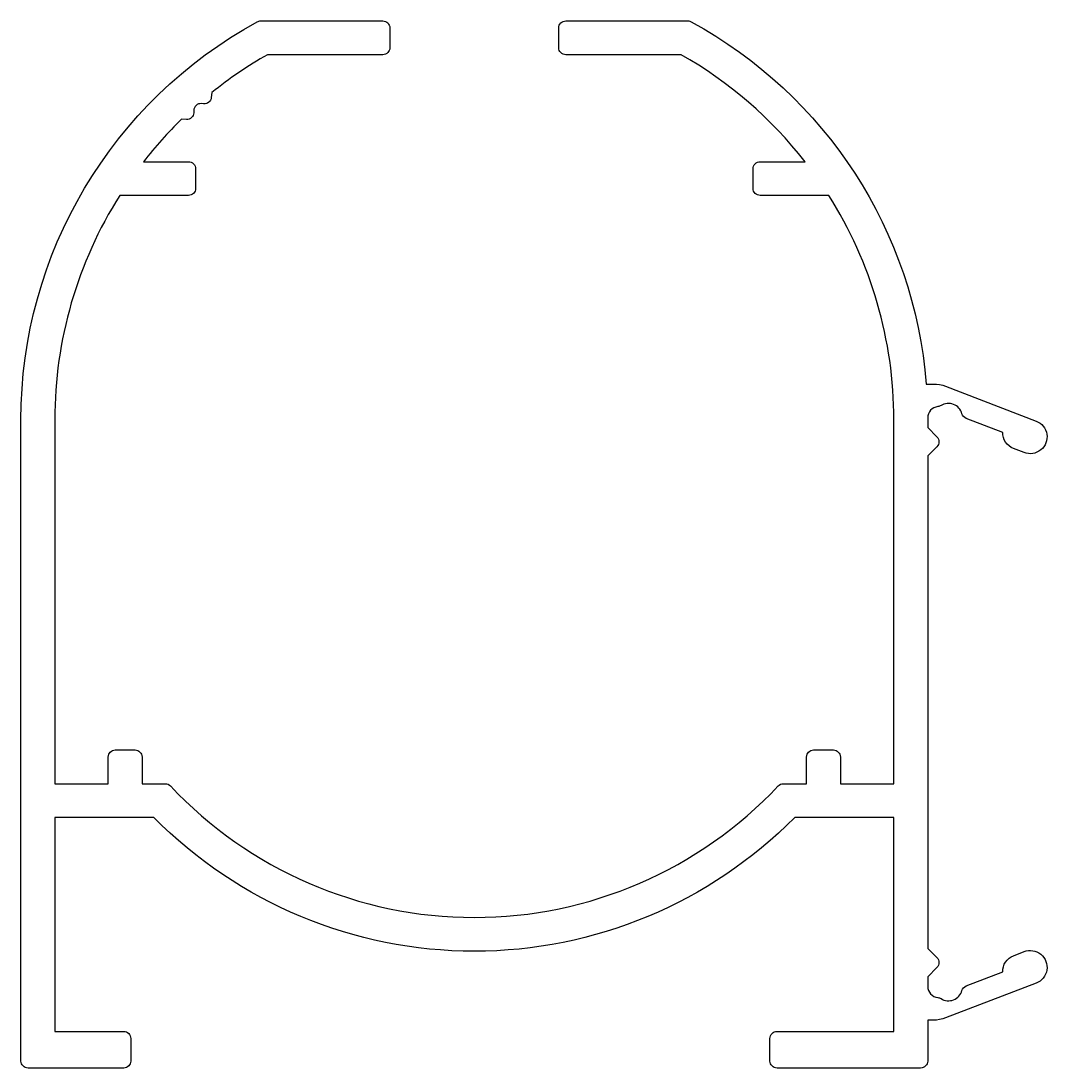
# Model space of a CAD drawing. Extents: x 562.2 to 598.7, y 535.9 to 573.1.
import ezdxf

# ---------------------------------------------------------------- set-up
doc = ezdxf.new("R2010")
doc.units = 0
doc.layers.get('0').update_dxf_attribs({"linetype": 'CONTINUOUS'})

msp = doc.modelspace()

# ---------------------------------------------------------------- linework, layer by layer
msp.add_lwpolyline([(581.567, 573.134), (585.904, 573.134, -0.125443), (586.023, 573.103, -0.253456), (594.367, 560.234), (594.624, 560.234, -0.091887), (595.054, 560.154), (598.272, 558.919, -1), (597.841, 557.799), (597.468, 557.942, -0.317837), (597.083, 558.518), (595.787, 559.016, -0.236068), (595.636, 559.181, 0.498931), (594.891, 559.468, -0.115266), (594.783, 559.432, 0.385702), (594.417, 559.028), (594.417, 558.687), (594.743, 558.361, -0.414214), (594.743, 558.007), (594.417, 557.68), (594.417, 540.187), (594.743, 539.861, -0.414214), (594.743, 539.507), (594.417, 539.18), (594.417, 538.84, 0.385702), (594.783, 538.436, -0.115266), (594.891, 538.399, 0.498931), (595.636, 538.687, -0.236068), (595.787, 538.852), (597.083, 539.349, -0.317837), (597.468, 539.926), (597.841, 540.069, -1), (598.272, 538.949), (595.054, 537.713, -0.091887), (594.624, 537.634), (594.417, 537.634), (594.417, 536.184, -0.414214), (594.167, 535.934), (589.067, 535.934, -0.414214), (588.817, 536.184), (588.817, 536.984, -0.414214), (589.067, 537.234), (593.217, 537.234), (593.217, 544.834), (589.694, 544.834, -0.417507), (566.939, 544.834), (563.417, 544.834), (563.417, 537.234), (565.867, 537.234, -0.414214), (566.117, 536.984), (566.117, 536.184, -0.414214), (565.867, 535.934), (562.467, 535.934, -0.414214), (562.217, 536.184), (562.217, 558.968, -0.274507), (570.61, 573.103, -0.125443), (570.729, 573.134), (575.067, 573.134, -0.414214), (575.317, 572.884), (575.317, 572.184, -0.414214), (575.067, 571.934), (570.975, 571.934, 0.040286), (568.991, 570.589), (568.976, 570.414, -0.414214), (568.704, 570.188), (568.626, 570.195, 0.430668), (568.354, 569.954), (568.351, 569.875, -0.414214), (568.093, 569.634), (567.918, 569.639, 0.033954), (566.569, 568.134), (568.167, 568.134, -0.414214), (568.417, 567.884), (568.417, 567.184, -0.414214), (568.167, 566.934), (565.725, 566.934, 0.141961), (563.417, 558.968), (563.417, 546.034), (565.317, 546.034), (565.317, 546.984, -0.414214), (565.567, 547.234), (566.267, 547.234, -0.414214), (566.517, 546.984), (566.517, 546.034), (567.343, 546.034, -0.207148), (567.526, 545.955, 0.43287), (589.107, 545.955, -0.207148), (589.29, 546.034), (590.117, 546.034), (590.117, 546.984, -0.414214), (590.367, 547.234), (591.067, 547.234, -0.414214), (591.317, 546.984), (591.317, 546.034), (593.217, 546.034), (593.217, 558.968, 0.141961), (590.908, 566.934), (588.467, 566.934, -0.414214), (588.217, 567.184), (588.217, 567.884, -0.414214), (588.467, 568.134), (590.064, 568.134, 0.098571), (585.658, 571.934), (581.567, 571.934, -0.414214), (581.317, 572.184), (581.317, 572.884, -0.414214)], format="xyb", close=True)

doc.saveas('drawing.dxf')
